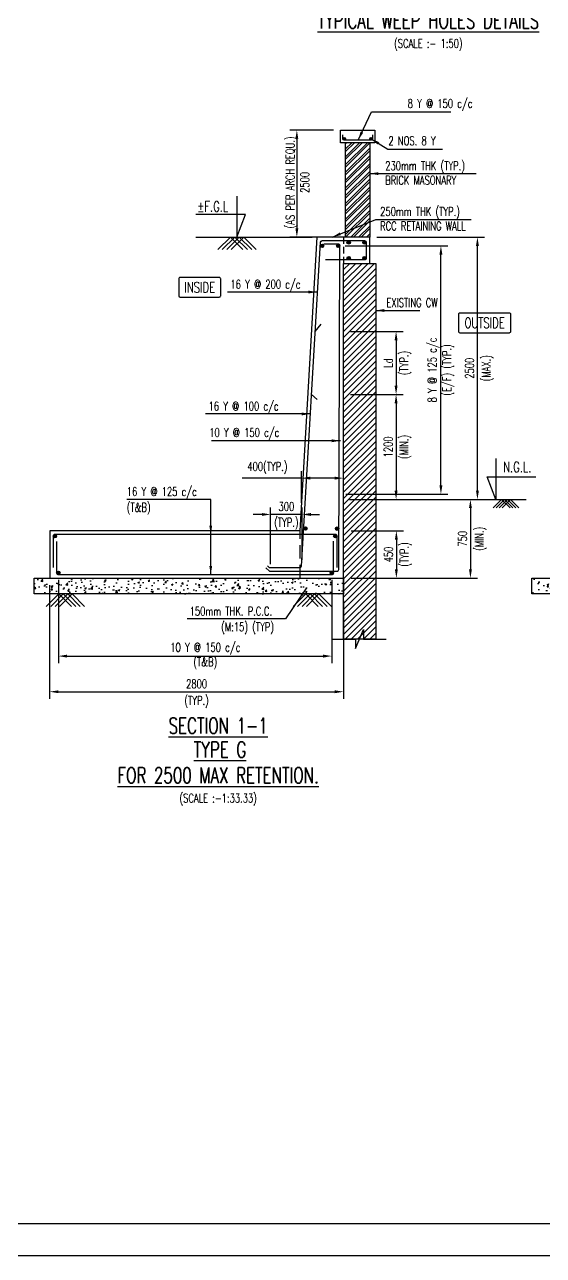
# Model space of a CAD drawing. Header units: millimetres. Extents: x 2843046 to 3042813, y -234641 to -168101.
# Drawn here: x 3001146 to 3015977, y -234641 to -199451 of the extents above; entities that cross this region are included whole.
import ezdxf
from ezdxf.enums import TextEntityAlignment as Align

# ---------------------------------------------------------------- set-up
doc = ezdxf.new("R2010")
doc.units = ezdxf.units.MM
doc.header["$MEASUREMENT"] = 0
doc.header["$PDMODE"] = 34
doc.header["$PDSIZE"] = -5
doc.linetypes.add('Hidden', pattern=[0.375, 0.25, -0.125])
for name, color, linetype in [('NO. BEAM', 3, 'Continuous'), ('S- PILE CAP', 4, 'Continuous'), ('S-BRECK LINE', 8, 'Continuous'), ('S-COLUMN', 1, 'Continuous'), ('S-CONCRET LINE', 4, 'Continuous'), ('S-DIM-1', 5, 'Continuous'), ('S-FOOTING', 4, 'Continuous'), ('S-HATCH', 253, 'Continuous'), ('S-LEVEL SECTION', 3, 'Continuous'), ('S-PCC', 9, 'Continuous'), ('S-REINFORCEMENT', 6, 'Continuous'), ('S-RETAINING WALL', 6, 'Continuous'), ('S-TEXT', 2, 'Continuous'), ('S-TEXT-1', 4, 'Continuous'), ('S-TITIL', 6, 'Continuous'), ('s_TITILE', 9, 'Continuous'), ('TITLE', 6, 'Continuous')]:
    doc.layers.add(name, color=color, linetype=linetype)
doc.styles.add('ROMANS', font='simplex.shx', dxfattribs={"width": 0.7})
doc.dimstyles.new('dim100', dxfattribs={"dimtxt": 250, "dimasz": 250, "dimexe": 200, "dimexo": 200, "dimgap": 100, "dimtad": 1, "dimdec": 0, "dimzin": 0, "dimdsep": 46, "dimtxsty": 'ROMANS', "dimcen": 0, "dimclrd": 5, "dimclre": 5, "dimclrt": 4, "dimadec": 0, "dimazin": 0, "dimtfac": 1, "dimtdec": 0, "dimtix": 1, "dimtofl": 0, "dimtmove": 2, "dimatfit": 3, "dimfxl": 0, "dimtolj": 1, "dimtzin": 0, "dimlwd": -1, "dimlwe": -1, "dimarcsym": 0})
doc.dimstyles.new('dim33.33', dxfattribs={"dimtxt": 250, "dimasz": 250, "dimexe": 200, "dimexo": 200, "dimgap": 100, "dimtad": 1, "dimdec": 0, "dimlfac": 0.333331, "dimzin": 0, "dimdsep": 46, "dimtxsty": 'ROMANS', "dimcen": 0, "dimclrd": 5, "dimclre": 5, "dimclrt": 4, "dimadec": 0, "dimazin": 0, "dimtfac": 1, "dimtdec": 0, "dimtix": 1, "dimtofl": 0, "dimtmove": 2, "dimatfit": 3, "dimfxl": 0, "dimtolj": 1, "dimtzin": 0, "dimlwd": -1, "dimlwe": -1, "dimarcsym": 0})

# ---------------------------------------------------------------- blocks, each defined once
blk = doc.blocks.new('zw$155A')
at = {"layer": 's_TITILE', "color": 7}
blk.add_lwpolyline([(0, 0), (88000, 0), (88000, 58000), (0, 58000)], close=True, dxfattribs=at)
at = {"layer": 's_TITILE', "color": 1}
blk.add_lwpolyline([(1300, 800), (78500, 800), (78500, 57200), (1300, 57200)], close=True, dxfattribs=at)
blk = doc.blocks.new('*D271')
at = {"layer": 'Defpoints', "color": 0, "lineweight": -2}
for p in [(3001862, -215276, -50), (3010262, -215726, -1646088), (3010262, -218525)]:
    blk.add_point(p, dxfattribs=at)
at = {"layer": 'S-DIM-1', "color": 5}
for p, q in [((3001862, -215476), (3001862, -218725)), ((3010262, -215926), (3010262, -218725)), ((3002112, -218525), (3010012, -218525))]:
    blk.add_line(p, q, dxfattribs=at)
at = {"layer": 'S-DIM-1', "color": 5, "lineweight": -2}
for points in [[(3002112, -218484), (3002112, -218567), (3001862, -218525)], [(3010012, -218484), (3010012, -218567), (3010262, -218525)]]:
    blk.add_solid(points, dxfattribs=at)
at = {"layer": 'S-DIM-1', "color": 4, "char_height": 250, "attachment_point": 5, "style": 'ROMANS'}
for s, insert in [('\\A1;2800', (3006062, -218300)), ('\\A1;(TYP.)', (3006062, -218816))]:
    blk.add_mtext(s, dxfattribs=dict(at, insert=insert))
blk = doc.blocks.new('*D227')
at = {"layer": 'Defpoints', "color": 0, "lineweight": -2}
for p in [(3010112, -205776, 0), (3013048, -205776), (3010130, -212876, -1646063)]:
    blk.add_point(p, dxfattribs=at)
at = {"layer": 'S-DIM-1', "color": 5}
for p, q in [((3010312, -205776), (3013248, -205776)), ((3010330, -212876), (3013248, -212876))]:
    blk.add_line(p, q, dxfattribs=at)
at = {"layer": 'S-DIM-1', "color": 5, "lineweight": -3}
blk.add_line((3013048, -212626), (3013048, -206026), dxfattribs=at)
at = {"layer": 'S-DIM-1', "color": 5, "lineweight": -2}
for points in [[(3013006, -206026), (3013089, -206026), (3013048, -205776)], [(3013006, -212626), (3013089, -212626), (3013048, -212876)]]:
    blk.add_solid(points, dxfattribs=at)
at = {"layer": 'S-DIM-1', "color": 4, "insert": (3013048, -209326), "char_height": 250, "attachment_point": 5, "rotation": 90, "style": 'ROMANS'}
blk.add_mtext('\\A1;8 Y @ 125 c/c\\P(E/F) (TYP.)', dxfattribs=at)
blk = doc.blocks.new('*D228')
at = {"layer": 'Defpoints', "color": 0, "lineweight": -2}
for p in [(3010278, -213926, 25), (3010280, -215276, 25), (3011774, -215276)]:
    blk.add_point(p, dxfattribs=at)
at = {"layer": 'S-DIM-1', "color": 5}
for p, q in [((3010478, -213926), (3011974, -213926)), ((3010480, -215276), (3011974, -215276))]:
    blk.add_line(p, q, dxfattribs=at)
at = {"layer": 'S-DIM-1', "color": 5, "lineweight": -3}
blk.add_line((3011774, -214176), (3011774, -215026), dxfattribs=at)
at = {"layer": 'S-DIM-1', "color": 5, "lineweight": -2}
for points in [[(3011732, -214176), (3011815, -214176), (3011774, -213926)], [(3011732, -215026), (3011815, -215026), (3011774, -215276)]]:
    blk.add_solid(points, dxfattribs=at)
at = {"layer": 'S-DIM-1', "color": 4, "char_height": 250, "rotation": 90, "style": 'ROMANS'}
for s, insert, attachment_point in [('\\A1;(TYP.)', (3011874, -214601), 2), ('\\A1;450', (3011674, -214601), 8)]:
    blk.add_mtext(s, dxfattribs=dict(at, insert=insert, attachment_point=attachment_point))
blk = doc.blocks.new('*D197')
at = {"layer": 'Defpoints', "color": 0, "lineweight": -2}
for p in [(3010260, -208226, -1646063), (3010260, -210026, -1646063), (3011766, -210026)]:
    blk.add_point(p, dxfattribs=at)
at = {"layer": 'S-DIM-1', "color": 5}
for p, q in [((3010460, -208226), (3011966, -208226)), ((3010460, -210026), (3011966, -210026))]:
    blk.add_line(p, q, dxfattribs=at)
at = {"layer": 'S-DIM-1', "color": 5, "lineweight": -3}
blk.add_line((3011766, -208476), (3011766, -209776), dxfattribs=at)
at = {"layer": 'S-DIM-1', "color": 5, "lineweight": -2}
for points in [[(3011724, -208476), (3011808, -208476), (3011766, -208226)], [(3011724, -209776), (3011808, -209776), (3011766, -210026)]]:
    blk.add_solid(points, dxfattribs=at)
at = {"layer": 'S-DIM-1', "color": 4, "char_height": 250, "rotation": 90, "style": 'ROMANS'}
for s, insert, attachment_point in [('\\A1;Ld', (3011666, -209126), 8), ('\\A1;(TYP.)', (3011866, -209126), 2)]:
    blk.add_mtext(s, dxfattribs=dict(at, insert=insert, attachment_point=attachment_point))
blk = doc.blocks.new('*D198')
at = {"layer": 'Defpoints', "color": 0, "lineweight": -2}
for p in [(3010260, -210026, -1646063), (3010280, -213026, 1646038), (3011766, -213026)]:
    blk.add_point(p, dxfattribs=at)
at = {"layer": 'S-DIM-1', "color": 5}
for p, q in [((3010460, -210026), (3011966, -210026)), ((3010480, -213026), (3011966, -213026))]:
    blk.add_line(p, q, dxfattribs=at)
at = {"layer": 'S-DIM-1', "color": 5, "lineweight": -3}
blk.add_line((3011766, -210276), (3011766, -212776), dxfattribs=at)
at = {"layer": 'S-DIM-1', "color": 5, "lineweight": -2}
for points in [[(3011724, -210276), (3011808, -210276), (3011766, -210026)], [(3011724, -212776), (3011808, -212776), (3011766, -213026)]]:
    blk.add_solid(points, dxfattribs=at)
at = {"layer": 'S-DIM-1', "color": 4, "char_height": 250, "rotation": 90, "style": 'ROMANS'}
for s, insert, attachment_point in [('\\A1;\\P1200', (3011666, -211526), 8), ('\\A1;(MIN.)', (3011866, -211526), 2)]:
    blk.add_mtext(s, dxfattribs=dict(at, insert=insert, attachment_point=attachment_point))
blk = doc.blocks.new('*D199')
at = {"layer": 'Defpoints', "color": 0, "lineweight": -2}
for p in [(3009062, -212417), (3010262, -212953, -1646088), (3009062, -213326, -1646088)]:
    blk.add_point(p, dxfattribs=at)
at = {"layer": 'S-DIM-1', "color": 5, "lineweight": -3}
for p, q in [((3009062, -212417), (3007362, -212417)), ((3010012, -212417), (3009312, -212417))]:
    blk.add_line(p, q, dxfattribs=at)
at = {"layer": 'S-DIM-1', "color": 5}
for p, q in [((3009062, -213126), (3009062, -212217)), ((3010262, -212753), (3010262, -212217))]:
    blk.add_line(p, q, dxfattribs=at)
at = {"layer": 'S-DIM-1', "color": 5, "lineweight": -2}
for points in [[(3009312, -212376), (3009312, -212459), (3009062, -212417)], [(3010012, -212376), (3010012, -212459), (3010262, -212417)]]:
    blk.add_solid(points, dxfattribs=at)
at = {"layer": 'S-DIM-1', "color": 4, "insert": (3008087, -212127), "char_height": 250, "attachment_point": 5, "style": 'ROMANS'}
blk.add_mtext('\\A1;{400(TYP.)}', dxfattribs=at)
blk = doc.blocks.new('*D200')
at = {"layer": 'Defpoints', "color": 0, "lineweight": -2}
for p in [(3008180, -213456), (3009080, -214950), (3008180, -215076)]:
    blk.add_point(p, dxfattribs=at)
at = {"layer": 'S-DIM-1', "color": 5, "lineweight": -3}
for p, q in [((3007930, -213456), (3007680, -213456)), ((3009080, -213456), (3008180, -213456)), ((3009330, -213456), (3009580, -213456))]:
    blk.add_line(p, q, dxfattribs=at)
at = {"layer": 'S-DIM-1', "color": 5}
for p, q in [((3008180, -214876), (3008180, -213256)), ((3009080, -214750), (3009080, -213256))]:
    blk.add_line(p, q, dxfattribs=at)
at = {"layer": 'S-DIM-1', "color": 5, "lineweight": -2}
for points in [[(3007930, -213415), (3007930, -213498), (3008180, -213456)], [(3009330, -213415), (3009330, -213498), (3009080, -213456)]]:
    blk.add_solid(points, dxfattribs=at)
at = {"layer": 'S-DIM-1', "color": 4, "char_height": 250, "style": 'ROMANS'}
for s, insert, attachment_point in [('\\A1;300', (3008630, -213356), 8), ('\\A1;(TYP.)', (3008630, -213556), 2)]:
    blk.add_mtext(s, dxfattribs=dict(at, insert=insert, attachment_point=attachment_point))
blk = doc.blocks.new('*D201')
at = {"layer": 'Defpoints', "color": 0, "lineweight": -2}
for p in [(3010280, -213026), (3010280, -215276, 34), (3013891, -215276)]:
    blk.add_point(p, dxfattribs=at)
at = {"layer": 'S-DIM-1', "color": 5}
for p, q in [((3010480, -213026), (3014091, -213026)), ((3010480, -215276), (3014091, -215276))]:
    blk.add_line(p, q, dxfattribs=at)
at = {"layer": 'S-DIM-1', "color": 5, "lineweight": -3}
blk.add_line((3013891, -213276), (3013891, -215026), dxfattribs=at)
at = {"layer": 'S-DIM-1', "color": 5, "lineweight": -2}
for points in [[(3013850, -213276), (3013933, -213276), (3013891, -213026)], [(3013850, -215026), (3013933, -215026), (3013891, -215276)]]:
    blk.add_solid(points, dxfattribs=at)
at = {"layer": 'S-DIM-1', "color": 4, "char_height": 250, "attachment_point": 5, "rotation": 90, "style": 'ROMANS'}
for s, insert in [('\\A1;750', (3013666, -214151)), ('\\A1;(MIN.)', (3014182, -214151))]:
    blk.add_mtext(s, dxfattribs=dict(at, insert=insert))
blk = doc.blocks.new('*D202')
at = {"layer": 'Defpoints', "color": 0, "lineweight": -2}
for p in [(3011012, -205526, -1646038), (3014091, -205526), (3010262, -213026, -3292076)]:
    blk.add_point(p, dxfattribs=at)
at = {"layer": 'S-DIM-1', "color": 5}
for p, q in [((3011212, -205526), (3014291, -205526)), ((3010462, -213026), (3014291, -213026))]:
    blk.add_line(p, q, dxfattribs=at)
at = {"layer": 'S-DIM-1', "color": 5, "lineweight": -3}
blk.add_line((3014091, -212776), (3014091, -205776), dxfattribs=at)
at = {"layer": 'S-DIM-1', "color": 5, "lineweight": -2}
for points in [[(3014050, -205776), (3014133, -205776), (3014091, -205526)], [(3014050, -212776), (3014133, -212776), (3014091, -213026)]]:
    blk.add_solid(points, dxfattribs=at)
at = {"layer": 'S-DIM-1', "color": 4, "char_height": 250, "attachment_point": 5, "rotation": 90, "style": 'ROMANS'}
for s, insert in [('\\A1;2500', (3013866, -209276)), ('\\A1;(MAX.)', (3014382, -209276))]:
    blk.add_mtext(s, dxfattribs=dict(at, insert=insert))
blk = doc.blocks.new('*D203')
at = {"layer": 'Defpoints', "color": 0, "lineweight": -2}
for p in [(3002112, -215126, -25), (3009930, -215126, -25), (3009930, -217506)]:
    blk.add_point(p, dxfattribs=at)
at = {"layer": 'S-DIM-1', "color": 5}
for p, q in [((3002112, -215326), (3002112, -217706)), ((3009930, -215326), (3009930, -217706)), ((3002362, -217506), (3009680, -217506))]:
    blk.add_line(p, q, dxfattribs=at)
at = {"layer": 'S-DIM-1', "color": 5, "lineweight": -2}
for points in [[(3002362, -217464), (3002362, -217548), (3002112, -217506)], [(3009680, -217464), (3009680, -217548), (3009930, -217506)]]:
    blk.add_solid(points, dxfattribs=at)
at = {"layer": 'S-DIM-1', "color": 4, "insert": (3006312, -217506), "char_height": 250, "attachment_point": 5, "style": 'ROMANS'}
blk.add_mtext('\\A1;10 Y @ 150 c/c\\P(T&B)', dxfattribs=at)
blk = doc.blocks.new('*D176')
at = {"layer": 'Defpoints', "color": 0, "lineweight": -2}
for p in [(3010172, -202466), (3008929, -205526), (3010322, -205526, -1646063)]:
    blk.add_point(p, dxfattribs=at)
at = {"layer": 'S-DIM-1', "color": 5}
for p, q in [((3009972, -202466), (3008729, -202466)), ((3010122, -205526), (3008729, -205526))]:
    blk.add_line(p, q, dxfattribs=at)
at = {"layer": 'S-DIM-1', "color": 5, "lineweight": -3}
blk.add_line((3008929, -202716), (3008929, -205276), dxfattribs=at)
at = {"layer": 'S-DIM-1', "color": 5, "lineweight": -2}
for points in [[(3008888, -202716), (3008971, -202716), (3008929, -202466)], [(3008888, -205276), (3008971, -205276), (3008929, -205526)]]:
    blk.add_solid(points, dxfattribs=at)
at = {"layer": 'S-DIM-1', "color": 4, "insert": (3008946, -203962), "char_height": 250, "attachment_point": 5, "rotation": 90, "style": 'ROMANS'}
blk.add_mtext('\\A1;{(AS PER ARCH REQU.)\\P2500}', dxfattribs=at)

msp = doc.modelspace()

# ---------------------------------------------------------------- hatches: boundary and pattern name
at = {"layer": 'S-HATCH'}
h = msp.add_hatch(dxfattribs=at)
h.set_pattern_fill('ANSI32', color=256, scale=420, style=0)
h.set_pattern_definition([(45, (-5737937.21, 195053.3), (-111.369318, 111.369318), []), (45, (-5737862.97, 195053.3), (-111.369318, 111.369318), [])])
h.paths.add_polyline_path([(3010322.2, -205526.3), (3010322.2, -202826.3), (3011012.2, -202826.3), (3011012.2, -205526.3)])
h = msp.add_hatch(dxfattribs=at)
h.set_pattern_fill('ANSI31', color=9, scale=1000)
h.set_pattern_definition([(45, (2790169.33, -229972.31), (-88.38835, 88.38835), [])])
h.paths.add_polyline_path([(3010262.2, -206276.3), (3011182.2, -206276.3), (3011182.2, -217017.3), (3010262.2, -217017.3)])
at = {"layer": 'S-PCC', "linetype": 'ByBlock'}
h = msp.add_hatch(dxfattribs=at)
h.set_pattern_fill('AR-CONC,_O', color=8, scale=66.666667)
h.set_pattern_definition([(50, (-14092797.6, 196050.9), (478.173455, -41.834757), [50, -550]), (355, (-14092797.6, 196050.9), (-92.500889, 501.461422), [40, -440]), (100.4514445, (-14092757.75, 196047.43), (385.672564, 459.626661), [42.493461, -467.428075]), (46.1842, (-14092797.6, 196184.25), (711.49422, -110.346187), [75, -825]), (96.6356355, (-14092738.3, 196175.05), (623.107964, 649.4124), [63.740228, -701.142507]), (351.184164, (-14092797.6, 196184.25), (623.107963, 649.4124), [60, -660]), (21, (-14092730.93, 196150.9), (397.938035, -268.412594), [50, -550]), (326, (-14092730.93, 196150.9), (162.210221, 483.433363), [40, -440]), (71.4514447, (-14092697.77, 196128.55), (560.148251, 215.020769), [42.49346, -467.428075]), (37.5, (-14092797.6, 196050.91), (8.1065702, 221.9292359), [0, -434.6666667, 0, -446.6666667, 0, -441.6666667]), (7.5, (-14092797.6, 196050.91), (175.3796916, 262.9411413), [0, -254.6666667, 0, -424.6666667, 0, -168.3333333]), (327.5, (-14092946.26, 196050.91), (355.8816241, -15.0365812), [0, -166.6666667, 0, -520, 0, -690]), (317.5, (-14093012.93, 196050.9), (388.7907796, 66.736655), [0, -216.6666667, 0, -345.3333333, 0, -490])])
h.paths.add_polyline_path([(3001423.4, -215726.3), (3001423.4, -215276.3), (3010262.2, -215276.3), (3010262.2, -215726.3)])
h = msp.add_hatch(dxfattribs=at)
h.set_pattern_fill('AR-CONC,_O', color=8, scale=66.666667)
h.set_pattern_definition([(50, (-14077659.93, 196050.9), (478.173455, -41.834757), [50, -550]), (355, (-14077659.93, 196050.9), (-92.500889, 501.461422), [40, -440]), (100.4514445, (-14077620.1, 196047.43), (385.672564, 459.626661), [42.493461, -467.428075]), (46.1842, (-14077659.93, 196184.25), (711.49422, -110.346187), [75, -825]), (96.6356355, (-14077600.64, 196175.05), (623.107964, 649.4124), [63.740228, -701.142507]), (351.184164, (-14077659.9, 196184.25), (623.107963, 649.4124), [60, -660]), (21, (-14077593.27, 196150.9), (397.938035, -268.412594), [50, -550]), (326, (-14077593.27, 196150.9), (162.210221, 483.433363), [40, -440]), (71.4514447, (-14077560.1, 196128.55), (560.148251, 215.020769), [42.49346, -467.428075]), (37.5, (-14077659.93, 196050.91), (8.1065702, 221.9292359), [0, -434.6666667, 0, -446.6666667, 0, -441.6666667]), (7.5, (-14077659.93, 196050.91), (175.3796916, 262.9411413), [0, -254.6666667, 0, -424.6666667, 0, -168.3333333]), (327.5, (-14077808.6, 196050.91), (355.8816241, -15.0365812), [0, -166.6666667, 0, -520, 0, -690]), (317.5, (-14077875.27, 196050.9), (388.7907796, 66.736655), [0, -216.6666667, 0, -345.3333333, 0, -490])])
h.paths.add_polyline_path([(3015649.8, -215726.3), (3015649.8, -215276.3), (3025399.8, -215276.3), (3025399.8, -215726.3)])

# ---------------------------------------------------------------- linework, layer by layer
at = {"layer": 'NO. BEAM', "color": 7, "elevation": -1799416}
for points in [[(3006711.2, -206681.4), (3005591.2, -206681.4, 0.4142136), (3005551.2, -206721.4), (3005551.2, -207201.4, 0.4142136), (3005591.2, -207241.4), (3006711.2, -207241.4, 0.4142136), (3006751.2, -207201.4), (3006751.2, -206721.4, 0.4142136)], [(3015006.8, -207698.8), (3013586.8, -207698.8, 0.4142136), (3013546.8, -207738.8), (3013546.8, -208218.8, 0.4142136), (3013586.8, -208258.8), (3015006.8, -208258.8, 0.4142136), (3015046.8, -208218.8), (3015046.8, -207738.8, 0.4142136)]]:
    msp.add_lwpolyline(points, format="xyb", close=True, dxfattribs=at)
at = {"layer": 'S- PILE CAP', "color": 8, "linetype": 'Hidden', "ltscale": 1500}
msp.add_line((3009027.6, -215276.3, -1799416), (3009027.6, -213926.3, -1799416), dxfattribs=at)
at = {"layer": 'S-BRECK LINE', "elevation": -1799416}
msp.add_lwpolyline([(3009962.2, -217017.3), (3010609.4, -217017.3), (3010609.4, -217292.1), (3010835, -216742.6), (3010835, -217017.3), (3011482.2, -217017.3)], dxfattribs=at)
at = {"layer": 'S-COLUMN', "color": 4, "elevation": -1799416}
for points in [[(3010322.2, -205526.3), (3010322.2, -202826.3)], [(3011012.2, -202826.3), (3011012.2, -205526.3)]]:
    msp.add_lwpolyline(points, dxfattribs=at)
at = {"layer": 'S-CONCRET LINE', "elevation": -1799416}
msp.add_lwpolyline([(3010172.2, -202826.3), (3010172.2, -202466.3), (3011162.2, -202466.3), (3011162.2, -202826.3)], close=True, dxfattribs=at)
at = {"layer": 'S-FOOTING'}
for p, q in [((3009027.6, -213926.3, -1799416), (3001862.2, -213926.3, -1799416)), ((3001862.2, -213926.3, -1799416), (3001862.2, -215276.3, -1799416))]:
    msp.add_line(p, q, dxfattribs=at)
at = {"layer": 'S-FOOTING', "elevation": -1799416}
msp.add_lwpolyline([(3001862.2, -215276.3), (3010262.2, -215276.3)], dxfattribs=at)
at = {"layer": 'S-HATCH', "color": 9, "elevation": -1799416}
msp.add_lwpolyline([(3010262.2, -206276.3), (3011182.2, -206276.3), (3011182.2, -217017.3), (3010262.2, -217017.3)], close=True, dxfattribs=at)
at = {"layer": 'S-LEVEL SECTION'}
for p, q in [((3006039, -205526.3, -1799416), (3009362.2, -205526.3, -1799416)), ((3010429.8, -213026.3, -1799416), (3015488.6, -213026.3, -1799416))]:
    msp.add_line(p, q, dxfattribs=at)
at = {"layer": 'S-LEVEL SECTION', "elevation": -1799416}
for points in [[(3007211.3, -204355.9), (3007211.3, -205526.3), (3007461.3, -204876.3), (3006039, -204876.3)], [(3014615.5, -211855.9), (3014615.5, -213026.3), (3014365.5, -212376.3), (3015759.2, -212376.3)]]:
    msp.add_lwpolyline(points, dxfattribs=at)
at = {"layer": 'S-PCC', "color": 8, "elevation": -1799416}
for points in [[(3006670.9, -205884.3), (3007028.9, -205526.3), (3007386.8, -205884.3)], [(3006797.5, -205884.3), (3007155.4, -205526.3), (3007513.4, -205884.3)], [(3006924, -205884.3), (3007282, -205526.3), (3007640, -205884.3)], [(3007050.6, -205884.3), (3007408.6, -205526.3), (3007766.5, -205884.3)], [(3015023, -213265), (3014784.3, -213026.3), (3014545.7, -213265)], [(3015107.4, -213265), (3014868.7, -213026.3), (3014630.1, -213265)], [(3015191.7, -213265), (3014953.1, -213026.3), (3014714.4, -213265)], [(3015276.1, -213265), (3015037.5, -213026.3), (3014798.8, -213265)]]:
    msp.add_lwpolyline(points, dxfattribs=at)
at = {"layer": 'S-PCC', "color": 8}
for points, elevation in [([(3001423.4, -215726.3), (3001423.4, -215276.3), (3010262.2, -215276.3), (3010262.2, -215726.3)], -1799416), ([(3015649.8, -215726.3), (3015649.8, -215276.3), (3025399.8, -215276.3), (3025399.8, -215726.3)], -3445478.9)]:
    msp.add_lwpolyline(points, close=True, dxfattribs=dict(at, elevation=elevation))
at = {"layer": 'S-PCC', "elevation": -1799416}
for points in [[(3001766.5, -216084.2), (3002124.5, -215726.2), (3002482.4, -216084.2)], [(3001893, -216084.2), (3002251, -215726.2), (3002609, -216084.2)], [(3002019.6, -216084.2), (3002377.6, -215726.2), (3002735.6, -216084.2)], [(3002146.2, -216084.2), (3002504.1, -215726.2), (3002862.1, -216084.2)], [(3009539.4, -216084.2), (3009181.4, -215726.2), (3008823.4, -216084.2)], [(3009665.9, -216084.2), (3009308, -215726.2), (3008950, -216084.2)], [(3009792.5, -216084.2), (3009434.5, -215726.2), (3009076.6, -216084.2)], [(3009919.1, -216084.2), (3009561.1, -215726.2), (3009203.1, -216084.2)]]:
    msp.add_lwpolyline(points, dxfattribs=at)
at = {"layer": 'S-REINFORCEMENT', "ltscale": 10}
for p, q in [((3008044.3, -214980.1, -1799416), (3008144.3, -215080.1, -1799416)), ((3008085.7, -214927.3, -1799416), (3008135.7, -214977.3, -1799416))]:
    msp.add_line(p, q, dxfattribs=at)
at = {"layer": 'S-REINFORCEMENT', "elevation": -1799416}
msp.add_lwpolyline([(3011087.2, -202601.3), (3011087.2, -202713.8, -0.4142136), (3011049.7, -202751.3), (3010284.7, -202751.3, -0.4142136), (3010247.2, -202713.8), (3010247.2, -202601.3)], format="xyb", dxfattribs=at)
at = {"layer": 'S-REINFORCEMENT', "const_width": 37.5, "elevation": -1799416}
for points in [[(3010265.9, -202713.8, 1), (3010303.4, -202713.8, 1)], [(3011068.4, -202713.8, -1), (3011030.9, -202713.8, -1)]]:
    msp.add_lwpolyline(points, format="xyb", close=True, dxfattribs=at)
at = {"layer": 'S-REINFORCEMENT', "ltscale": 10, "elevation": -1799416}
for points in [[(3008135.7, -214977.3), (3009009.3, -214977.3, 0.3971072), (3009059.2, -214930.2), (3009603.7, -205673.4, -0.3971072), (3009653.6, -205626.3), (3010862.2, -205626.3, -0.4142136), (3010912.2, -205676.3), (3010912.2, -206126.3, -0.4142136), (3010862.2, -206176.3), (3009744.8, -206176.3)], [(3008144.3, -215080.1), (3010076.7, -215080.1, 0.4142136), (3010126.7, -215030.1), (3010162.2, -205776.3, 0.4142136), (3010112.2, -205726.3), (3009700, -205726.3)], [(3010079.8, -214976.3), (3010079.8, -214076.3, 0.4142136), (3010029.8, -214026.3), (3002012.2, -214026.3, 0.4142136), (3001962.2, -214076.3), (3001962.2, -214976.3)], [(3002062.2, -214226.3), (3002062.2, -215126.3, 0.4142136), (3002112.2, -215176.3), (3009929.8, -215176.3, 0.4142136), (3009979.8, -215126.3), (3009979.8, -214218.1)]]:
    msp.add_lwpolyline(points, format="xyb", dxfattribs=at)
at = {"layer": 'S-REINFORCEMENT', "ltscale": 10, "const_width": 50, "elevation": -1799416}
for points in [[(3009625, -205776.3, 1), (3009675, -205776.3, 1)], [(3010087.2, -205776.3, 1), (3010137.2, -205776.3, 1)], [(3010437.2, -205676.3, -1), (3010387.2, -205676.3, -1)], [(3010837.2, -205676.3, 1), (3010887.2, -205676.3, 1)], [(3010437.2, -206126.3, 1), (3010387.2, -206126.3, 1)], [(3010837.2, -206126.3, -1), (3010887.2, -206126.3, -1)], [(3009147.3, -213857.1, 1), (3009197.3, -213857.1, 1)], [(3010056.2, -213860.6, 1), (3010106.2, -213860.6, 1)], [(3002037.2, -214076.3, 1), (3001987.2, -214076.3, 1)], [(3010004.8, -214076.3, -1), (3010054.8, -214076.3, -1)], [(3002137.2, -215126.3, -1), (3002087.2, -215126.3, -1)], [(3002137.2, -215126.3, -1), (3002087.2, -215126.3, -1)], [(3009954.8, -215126.3, -1), (3009904.8, -215126.3, -1)], [(3009954.8, -215126.3, -1), (3009904.8, -215126.3, -1)]]:
    msp.add_lwpolyline(points, format="xyb", close=True, dxfattribs=at)
at = {"layer": 'S-REINFORCEMENT', "ltscale": 10, "elevation": -1799416}
for points in [[(3009453.5, -208226.3), (3009622.8, -208019.8)], [(3009347.6, -210026.3), (3009513.7, -210171.6)]]:
    msp.add_lwpolyline(points, dxfattribs=at)
at = {"layer": 'S-REINFORCEMENT'}
for centre in [(3010284.7, -202713.8, -1799416), (3011049.7, -202713.8, -1799416)]:
    msp.add_circle(centre, 37.5, dxfattribs=at)
at = {"layer": 'S-REINFORCEMENT', "ltscale": 10}
for centre in [(3009650, -205776.3, -1799416), (3010112.2, -205776.3, -1799416), (3010412.2, -205676.3, -1799416), (3010862.2, -205676.3, -1799416), (3010412.2, -206126.3, -1799416), (3010862.2, -206126.3, -1799416), (3009172.3, -213857.1, -1799416), (3010081.2, -213860.6, -1799416), (3002012.2, -214076.3, -1799416), (3010029.8, -214076.3, -1799416), (3002112.2, -215126.3, -1799416), (3002112.2, -215126.3, -1799416), (3009929.8, -215126.3, -1799416), (3009929.8, -215126.3, -1799416)]:
    msp.add_circle(centre, 50, dxfattribs=at)
at = {"layer": 'S-RETAINING WALL', "color": 4}
for p, q in [((3011012.2, -205526.3, -1799416), (3009512.2, -205526.3, -1799416)), ((3010262.2, -206276.3, -1799416), (3011012.2, -206276.3, -1799416))]:
    msp.add_line(p, q, dxfattribs=at)
at = {"layer": 'S-RETAINING WALL', "color": 8, "linetype": 'Hidden', "ltscale": 750}
msp.add_line((3010262.2, -205526.3, -1799416), (3010262.2, -206276.3, -1799416), dxfattribs=at)
at = {"layer": 'S-RETAINING WALL', "color": 4, "elevation": -1799416}
for points in [[(3009027.6, -213926.3), (3009512.2, -205526.3)], [(3011012.2, -206276.3), (3011012.2, -205526.3)], [(3010262.2, -214676.3), (3010262.2, -206276.3)]]:
    msp.add_lwpolyline(points, dxfattribs=at)

# ---------------------------------------------------------------- block references
at = {"xscale": 1.13763133499454, "yscale": 1.13763133499454, "zscale": 1.13763133499454}
msp.add_blockref('zw$155A', (2942701, -234640.9), dxfattribs=at)

# ---------------------------------------------------------------- texts
at = {"layer": 'S-LEVEL SECTION', "style": 'ROMANS', "width": 0.7}
for s, p in [('%%PF.G.L', (3006085.7, -204651.3, -153353)), ('N.G.L.', (3014825, -212098.8, -1799361.7))]:
    msp.add_text(s, height=300, dxfattribs=at).set_placement(p, align=Align.MIDDLE_LEFT)
at = {"layer": 'S-TEXT', "style": 'ROMANS', "width": 0.7}
for s, p in [('(SCALE :- 1:50)', (3012688.2, -199987.5, -153353)), ('(SCALE :-1:33.33)', (3006679.8, -221566.2, -1799366.1))]:
    msp.add_text(s, height=250, dxfattribs=at).set_placement(p, align=Align.MIDDLE_CENTER)
at = {"layer": 'S-TEXT-1', "style": 'ROMANS', "width": 0.7}
for s, p in [('8 Y @ 150 c/c', (3012097.5, -201705.6, -153353)), ('2 NOS. 8 Y', (3011547.5, -202771.4, -153353)), ('230mm THK (TYP.)', (3011455.5, -203485.8, -153353)), ('BRICK MASONARY', (3011455.5, -203900.1, -153353)), ('250mm THK (TYP.)', (3011311, -204793.9, -153353)), ('RCC RETAINING WALL', (3011311, -205208.2, -153353)), ('16 Y @ 200 c/c', (3007030.1, -206873.6, -1799391)), ('EXISTING CW', (3011490.4, -207399.8, -1799416)), ('16 Y @ 100 c/c', (3006405, -210356.8, -1799391)), ('10 Y @ 150 c/c', (3006424.6, -211112.4, -1799391)), ('16 Y @ 125 c/c', (3004066.6, -212802.1, -1799391)), ('(T&B)', (3004066.6, -213252.1, -1799391))]:
    msp.add_text(s, height=250, dxfattribs=at).set_placement(p, align=Align.MIDDLE_LEFT)
for s, p in [('150mm THK. P.C.C.', (3005865.1, -216221.5, -1799391)), ('150mm THK. P.C.C.', (3005865.1, -216221.5, -1799391)), ('(M:15) (TYP)', (3006768.1, -216669.1, -1799391)), ('(M:15) (TYP)', (3006768.1, -216669.1, -1799391))]:
    msp.add_text(s, height=250, rotation=360, dxfattribs=at).set_placement(p, align=Align.MIDDLE_LEFT)
at = {"layer": 'S-TITIL', "style": 'ROMANS', "width": 0.7}
for s, p in [('%%UTYPICAL WEEP HOLES DETAILS', (3012688.2, -199337.5, -153353)), ('%%USECTION 1-1', (3006679.8, -219497.5, -1799366.1)), ('%%UTYPE G', (3006732.4, -220178.8, -1799343.9)), ('%%UFOR 2500 MAX RETENTION.', (3006679.8, -220916.2, -1799366.1))]:
    msp.add_text(s, height=450, dxfattribs=at).set_placement(p, align=Align.MIDDLE_CENTER)
at = {"layer": 'TITLE', "color": 2, "style": 'ROMANS', "width": 0.7}
for s, p in [('INSIDE', (3006151.2, -206961.4, -153353)), ('OUTSIDE', (3014296.8, -207978.8, -1799361.7))]:
    msp.add_text(s, height=300, dxfattribs=at).set_placement(p, align=Align.MIDDLE_CENTER)

# ---------------------------------------------------------------- dimensions: what is measured, and where the dimension line sits
at = {"layer": 'S-DIM-1'}
for base, p1, p2, angle, text, override, picture, middle in [((3008929.3, -205526.3, -153353), (3010172.2, -202466.3, -153353), (3010322.2, -205526.3, -1799416), 90, '{(AS PER ARCH REQU.)\\P2500}', {"dimtofl": 1, "dimtmove": 1, "dimlwd": 65533}, '*D176', (3009403.1, -203962.4, -153353)), ((3013047.5, -205776.3, -153353), (3010129.8, -212876.3, -1799416), (3010112.2, -205776.3, -153353), 90, '8 Y @ 125 c/c\\X(E/F) (TYP.)', {"dimtxt": 250, "dimasz": 250, "dimtofl": 1, "dimtmove": 0, "dimlwd": 65533}, '*D227', (3013047.5, -209326.3, -153353)), ((3009062.2, -212417.4, -1799366.1), (3010262.2, -212953, -3445453.9), (3009062.2, -213326.3, -3445453.9), 180, '{<>(TYP.)}', {"dimtxt": 250, "dimasz": 250, "dimtxsty": 'ROMANS', "dimtofl": 1, "dimtmove": 0, "dimlwd": 65533}, '*D199', (3008087.2, -212417.4, -1799366.1))]:
    dim = msp.add_linear_dim(base=base, p1=p1, p2=p2, angle=angle, text=text, dimstyle='dim33.33', override=override, dxfattribs=at)
    dim.commit()
    dim.dimension.update_dxf_attribs({"geometry": picture, "text_midpoint": middle, "dimtype": 160})
for base, p1, p2, angle, text, override, picture, middle in [((3014091.4, -205526.3, -153378), (3010262.2, -213026.3, -3445453.9), (3011012.2, -205526.3, -1799416), 270, '<>\\X(MAX.)', {"dimtxt": 250, "dimasz": 250, "dimtxsty": 'ROMANS', "dimtofl": 1, "dimtmove": 0, "dimlwd": 65533}, '*D202', (3014091.4, -209276.3, -153378)), ((3011765.9, -210026.3, -3445453.9), (3010259.5, -208226.3, -5091516.9), (3010259.5, -210026.3, -5091516.9), 90, 'Ld\\X(TYP.)', {"dimtxt": 250, "dimasz": 250, "dimtofl": 1, "dimtmove": 0, "dimlwd": 65533}, '*D197', (3011765.9, -209126.3, -3445453.9)), ((3011765.9, -213026.3, -3445453.9), (3010259.5, -210026.3, -5091516.9), (3010279.8, -213026.3, -1799416), 90, '\\P1200\\X(MIN.)', {"dimtxt": 250, "dimasz": 250, "dimtxsty": 'ROMANS', "dimtofl": 1, "dimtmove": 0, "dimlwd": 65533}, '*D198', (3011765.9, -211526.3, -3445453.9)), ((3008179.8, -213456.2, -1799391), (3009079.8, -214949.5, -1799391), (3008179.8, -215076.3, -1799391), 180, '<>\\X(TYP.)', {"dimtxt": 250, "dimasz": 250, "dimtofl": 1, "dimtmove": 0, "dimlwd": 65533}, '*D200', (3008629.8, -213456.2, -1799391)), ((3013891.4, -215276.3, -1799416), (3010279.8, -213026.3, -1799416), (3010279.8, -215276.3, -1799381.9), 90, '<>\\X(MIN.)', {"dimtxt": 250, "dimasz": 250, "dimtxsty": 'ROMANS', "dimtofl": 1, "dimtmove": 0, "dimlwd": 65533}, '*D201', (3013891.4, -214151.3, -1799416)), ((3011773.7, -215276.3, -1799406.9), (3010278.5, -213926.3, -1799381.9), (3010279.8, -215276.3, -1799381.9), 90, '<>\\X(TYP.)', {"dimtxt": 250, "dimasz": 250, "dimtofl": 1, "dimtmove": 0, "dimlwd": 65533}, '*D228', (3011773.7, -214601.3, -1799406.9))]:
    dim = msp.add_linear_dim(base=base, p1=p1, p2=p2, angle=angle, text=text, dimstyle='dim33.33', override=override, dxfattribs=at)
    dim.commit()
    dim.dimension.update_dxf_attribs({"geometry": picture, "text_midpoint": middle})
dim = msp.add_linear_dim(base=(3010262.2, -218525.2, -1799366.1), p1=(3001862.2, -215276.3, -1799416), p2=(3010262.2, -215726.3, -3445453.9), text='<>\\X(TYP.)', dimstyle='dim33.33', override={"dimtxt": 250, "dimasz": 250, "dimtmove": 0}, dxfattribs=at)
dim.commit()
dim.dimension.update_dxf_attribs({"geometry": '*D271', "text_midpoint": (3006062.2, -218525.2, -1799366.1)})
dim = msp.add_linear_dim(base=(3009929.8, -217506.1, -1799366.1), p1=(3002112.2, -215126.3, -1799391), p2=(3009929.8, -215126.3, -1799391), text='10 Y @ 150 c/c\\X(T&B)', dimstyle='dim33.33', override={"dimtxt": 250, "dimasz": 250, "dimtmove": 0}, dxfattribs=at)
dim.commit()
dim.dimension.update_dxf_attribs({"geometry": '*D203', "text_midpoint": (3006312.2, -217506.1, -1799366.1), "dimtype": 160})

# ---------------------------------------------------------------- leaders
for points, override in [([(3006467.3, -214026.3, -1799416), (3006467.3, -213027.1, -1799416), (3004066.6, -213027.1, -1799416)], {"dimtad": 0, "dimarcsym": 1}), ([(3006467.3, -215176.3, -1799416), (3006467.3, -213027.1, -1799416), (3004066.6, -213027.1, -1799416)], {"dimgap": 100, "dimtad": 0, "dimarcsym": 1})]:
    msp.add_leader(points, dimstyle='dim100', override=override)
for points, dimstyle in [([(3010681.7, -202751.3, -153353), (3011062.7, -201945.6, -153353), (3013328.3, -201945.6, -153353)], 'dim33.33'), ([(3011049.7, -202713.8, -153353), (3011528.8, -203011.4, -153353), (3013096.1, -203011.4, -153353)], 'dim33.33'), ([(3011012.2, -203710.8, -153353), (3014058.4, -203710.8, -153353)], 'dim100'), ([(3009942, -205526.3, -153353), (3011183, -205018.9, -153353), (3013913.9, -205018.9, -153353)], 'dim100'), ([(3009506.6, -207097.6, -1799391), (3006941.6, -207098.6, -1799391)], 'dim100'), ([(3011182.2, -207624.8, -1799416), (3012448.3, -207624.8, -1799416)], 'dim100'), ([(3009319, -210581.9, -1799391), (3006316.4, -210581.8, -1799391)], 'dim100'), ([(3010174, -211349.6, -1799391), (3006489, -211349.6, -1799391)], 'dim100'), ([(3009207.9, -215557.9, -1799391), (3008601.4, -216444.1, -1799391), (3005792.7, -216444.1, -1799391)], 'dim33.33'), ([(3009207.9, -215557.9, -1799391), (3008601.4, -216444.1, -1799391), (3005792.7, -216444.1, -1799391)], 'dim33.33')]:
    msp.add_leader(points, dimstyle=dimstyle, dxfattribs=at)

doc.saveas('drawing.dxf')
